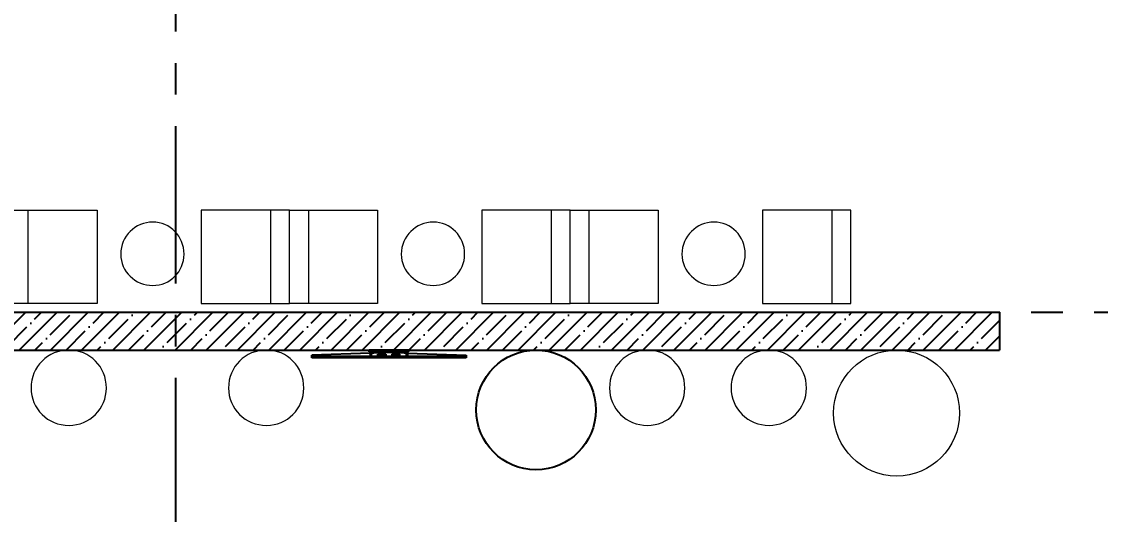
# Model space of a CAD drawing. Header units: millimetres. Extents: x -9318 to 9016603, y 0 to 838141.
# Drawn here: x 96753 to 105318, y 169968 to 173881 of the extents above; entities that cross this region are included whole.
import ezdxf
from ezdxf import colors
from ezdxf.entities.mleader import LeaderData, LeaderLine
from ezdxf.math import Vec2, Vec3

# ---------------------------------------------------------------- set-up
doc = ezdxf.new("R2010")
doc.units = ezdxf.units.MM
doc.linetypes.add('CENTER', pattern=[2, 1.25, -0.25, 0.25, -0.25])
doc.layers.add('ТХ_мебель передв', color=250, linetype='Continuous', lineweight=13)
doc.layers.add('ТХ_ОСНОВНОЙ', color=103, linetype='Continuous', lineweight=25)
doc.styles.add('ISOCPEUR', font='isocpeur.ttf', dxfattribs={"width": 0.7})

# ---------------------------------------------------------------- blocks, each defined once
blk = doc.blocks.new('_DotSmall')
at = {"color": 8, "linetype": 'ByBlock', "const_width": 0.5}
blk.add_lwpolyline([(-0.0625, 0, 1), (0.0625, 0, 1)], format="xyb", close=True, dxfattribs=at)
blk = doc.blocks.new('шк. информатор')
at = {"layer": 'ТХ_ОСНОВНОЙ', "color": 8}
for p, q in [((13544.5, 20288.8), (13561.3, 20753.3)), ((13561.3, 20753.3), (13581.4, 20753.2)), ((13571.4, 20753.3), (13571.4, 19527.5)), ((13581.4, 20753.2), (13581.4, 19527.5)), ((13524.2, 20296.5), (13519.7, 20296.5)), ((13519.7, 20296.5), (13519.7, 19984.4)), ((13524.2, 20284.3), (13524.2, 20296.5)), ((13532.5, 20296.5), (13528, 20296.5)), ((13528, 20284.3), (13528, 20296.5)), ((13532.5, 19984.4), (13532.5, 20296.5)), ((13532.5, 20288.8), (13556.5, 20288.8)), ((13556.5, 20278.8), (13532.5, 20278.8)), ((13551.2, 20227.4), (13551.2, 20164.8)), ((13563.7, 20227.4), (13551.2, 20227.4)), ((13553.7, 20227.4), (13553.7, 20164.8)), ((13556.2, 20227.4), (13556.2, 20164.8)), ((13558.7, 20227.4), (13558.7, 20164.8)), ((13561.2, 20227.4), (13561.2, 20164.8)), ((13563.7, 20227.4), (13563.7, 20164.8)), ((13551.2, 20164.8), (13563.7, 20164.8)), ((13551.2, 20053.5), (13551.2, 20116.1)), ((13551.2, 20116.1), (13563.7, 20116.1)), ((13563.7, 20053.5), (13551.2, 20053.5)), ((13553.7, 20053.5), (13553.7, 20116.1)), ((13556.2, 20053.5), (13556.2, 20116.1)), ((13558.7, 20053.5), (13558.7, 20116.1)), ((13561.2, 20053.5), (13561.2, 20116.1)), ((13563.7, 20053.5), (13563.7, 20116.1)), ((13519.7, 19984.4), (13524.2, 19984.4)), ((13524.2, 19984.4), (13519.7, 19984.4)), ((13528, 19996.6), (13528, 19984.4)), ((13528, 19984.4), (13532.5, 19984.4)), ((13532.5, 19984.4), (13528, 19984.4)), ((13556.5, 20002.1), (13532.5, 20002.1)), ((13532.5, 19992.1), (13556.5, 19992.1)), ((13532.5, 19992.1), (13556.5, 19992.1)), ((13544.5, 19992.1), (13561.3, 19527.5)), ((13581.4, 19527.5), (13561.3, 19527.5))]:
    blk.add_line(p, q, dxfattribs=at)
for points in [[(13528.3, 19986.7), (13519.9, 20294.1)], [(13532.3, 19986.7), (13523.9, 20294.1)], [(13528.3, 20294.2), (13526.1, 20214.1)], [(13532.3, 20294.2), (13528.8, 20115.9)], [(13524.1, 20140.4), (13519.9, 19986.8)], [(13526.1, 20066.8), (13523.9, 19986.8)], [(13524.2, 19984.4), (13524.2, 19996.6)]]:
    blk.add_lwpolyline(points, dxfattribs=at)
for points in [[(13556.5, 20288.8, -1.032034), (13556.5, 20278.8)], [(13556.5, 19992.1, 1.032034), (13556.5, 20002.1)]]:
    blk.add_lwpolyline(points, format="xyb", dxfattribs=at)
for centre, radius in [((13521.9, 20294.2), 2), ((13530.3, 20294.2), 2), ((13556.7, 20283.8), 5), ((13526.2, 20140.4), 2.62), ((13526.2, 20140.4), 2), ((13521.9, 19986.7), 2), ((13521.9, 19986.7), 2), ((13530.3, 19986.7), 2), ((13530.3, 19986.7), 2), ((13556.7, 19997.1), 5)]:
    blk.add_circle(centre, radius, dxfattribs=at)
at = {"layer": 'ТХ_ОСНОВНОЙ', "color": 8, "extrusion": (0, 0, -1)}
for major_axis, start_param, end_param in [((-1285.4, 1285.4), -0.785398, -0.709205), ((-1285.4, -1285.4), 0.709205, 0.785398)]:
    blk.add_ellipse((15354.9, 20140.4), major_axis=major_axis, ratio=1, start_param=start_param, end_param=end_param, dxfattribs=at)
blk = doc.blocks.new('У014')
at = {"layer": 'ТХ_мебель передв', "color": 8}
blk.add_circle((-169652.2, 43208.2, -0.6), 500, dxfattribs=at)
blk = doc.blocks.new('У012')
at = {"layer": 'ТХ_мебель передв', "color": 8}
blk.add_open_spline([(-181454, 44963.5, -0.6), (-181454, 44799.5, -0.6), (-181586.3, 44667.2, -0.6), (-181750.4, 44667.2, -0.6), (-181919.7, 44667.2, -0.6), (-182052, 44799.5, -0.6), (-182052, 44963.5, -0.6), (-182052, 45132.9, -0.6), (-181919.7, 45265.2, -0.6), (-181750.4, 45265.2, -0.6), (-181586.3, 45265.2, -0.6), (-181454, 45132.9, -0.6), (-181454, 44963.5, -0.6)], degree=3, knots=[0, 0, 0, 0, 1, 1, 1, 2, 2, 2, 3, 3, 3, 4, 4, 4, 4], dxfattribs=at)
blk = doc.blocks.new('Стол низкий')
at = {"layer": 'ТХ_мебель передв', "color": 8}
blk.add_open_spline([(184399.6, -228430.1, 0), (184399.6, -228567.7, 0), (184288.4, -228678.8, 0), (184150.8, -228678.8, 0), (184013.3, -228678.8, 0), (183896.8, -228567.7, 0), (183896.8, -228430.1, 0), (183896.8, -228287.3, 0), (184013.3, -228176.1, 0), (184150.8, -228176.1, 0), (184288.4, -228176.1, 0), (184399.6, -228287.3, 0), (184399.6, -228430.1, 0)], degree=3, knots=[0, 0, 0, 0, 1, 1, 1, 2, 2, 2, 3, 3, 3, 4, 4, 4, 4], dxfattribs=at)
blk = doc.blocks.new('У017')
at = {"layer": 'ТХ_мебель передв', "color": 8}
blk.add_lwpolyline([(252941.7, -218301.8), (253681.7, -218301.8), (253681.7, -219001.8), (252941.7, -219001.8)], close=True, dxfattribs=at)
blk.add_lwpolyline([(252941.7, -219001.8), (252941.7, -218851.8), (253681.7, -218851.8), (253681.7, -219001.8)], dxfattribs=at)

msp = doc.modelspace()

# ---------------------------------------------------------------- hatches: boundary and pattern name
at = {"ltscale": 100}
h = msp.add_hatch(dxfattribs=at)
h.set_pattern_fill('ANSI35', color=256, scale=700)
h.set_pattern_definition([(45, (-880780.71, 269832.85), (-123.743687, 123.743687), []), (45, (-880656.97, 269832.85), (-123.743687, 123.743687), [218.75, -43.75, 0, -43.75])])
h.paths.add_polyline_path([(104517.1, 171572.96), (91407.1, 171572.96), (91407.1, 171272.96), (104517.1, 171272.96)])

# ---------------------------------------------------------------- linework, layer by layer
at = {"linetype": 'CENTER', "ltscale": 1000}
for p, q in [((97977.1, 149801.69), (97977.1, 184109.16)), ((51268.34, 171572.96), (134865.51, 171572.96))]:
    msp.add_line(p, q, dxfattribs=at)
at = {"ltscale": 100}
for p, q in [((91407.1, 171572.96), (104517.1, 171572.96)), ((104517.1, 171572.96), (104517.1, 171272.96)), ((91407.1, 171272.96), (104517.1, 171272.96))]:
    msp.add_line(p, q, dxfattribs=at)
at = {"ltscale": 0.1}
msp.add_circle((100836.78, 170797.96), 475, dxfattribs=at)

# ---------------------------------------------------------------- block references
for name, p, rotation in [('У017', (315653.82, 425324.69), 270), ('У017', (317881.57, 425324.69), 270), ('У017', (320109.32, 425324.69), 270), ('шк. информатор', (79528.73, 184792.63), 269.9999999999999)]:
    msp.add_blockref(name, p, dxfattribs=dict(rotation=rotation))
at = {"xscale": -1, "rotation": 90}
for p in [(-120122.06, 425324.69), (-117894.31, 425324.69), (-115666.56, 425324.69)]:
    msp.add_blockref('У017', p, dxfattribs=at)
for name, p in [('Стол низкий', (-86356.92, 400464.6, 0)), ('Стол низкий', (-84129.17, 400464.6, 0)), ('Стол низкий', (-81901.42, 400464.6, 0)), ('У012', (278879.89, 126007.8, 0.56)), ('У012', (280447.72, 126007.8, 0.56)), ('У012', (283472.48, 126007.8, 0.56)), ('У012', (284437.96, 126007.8, 0.56)), ('У014', (273352.16, 127564.8, 0.56))]:
    msp.add_blockref(name, p)

# ---------------------------------------------------------------- leaders
ml = msp.add_multileader_mtext('Standard')
ml.set_content('+13,700', color=8, style='ISOCPEUR')
ml.set_leader_properties(color=8, linetype='Continuous', lineweight=-1)
ml.set_arrow_properties(name='DOTSMALL')
ml.build(insert=Vec2(0, 0))
ml.multileader.update_dxf_attribs({"has_text_frame": 1, "text_left_attachment_type": 4, "text_right_attachment_type": 4, "dogleg_length": 100, "arrow_head_size": 180})
ctx = ml.context
ctx.base_point, ctx.char_height, ctx.arrow_head_size, ctx.landing_gap_size, ctx.plane_origin = Vec3(118053.07, 658154.33), 250, 180, 50, Vec3(117803.7, 657493.51)
ctx.left_attachment, ctx.right_attachment = 4, 4
notes = []
notes.append((ctx, [(0, (0, 0, 0), (0, 0), (1, 0), 1, [])]))
ctx.mtext.insert, ctx.mtext.width, ctx.mtext.line_spacing_style, ctx.mtext.flow_direction = Vec3(118103.07, 658487.66), 852.697, 2, 5
ml = msp.add_multileader_mtext('Standard')
ml.set_content('+15,850', color=8, style='ISOCPEUR')
ml.set_leader_properties(color=8, linetype='Continuous', lineweight=-1)
ml.set_arrow_properties(name='DOTSMALL')
ml.build(insert=Vec2(0, 0))
ml.multileader.update_dxf_attribs({"has_text_frame": 1, "text_left_attachment_type": 4, "text_right_attachment_type": 4, "dogleg_length": 100, "arrow_head_size": 180})
ctx = ml.context
ctx.base_point, ctx.char_height, ctx.arrow_head_size, ctx.landing_gap_size, ctx.plane_origin = Vec3(116043.29, 652621.27), 250, 180, 50, Vec3(116522.41, 649668.82)
ctx.left_attachment, ctx.right_attachment = 4, 4
notes.append((ctx, [(0, (0, 0, 0), (0, 0), (1, 0), 1, [])]))
ctx.mtext.insert, ctx.mtext.width, ctx.mtext.line_spacing_style, ctx.mtext.flow_direction = Vec3(116093.29, 652954.61), 852.697, 2, 5
ml = msp.add_multileader_mtext('Standard')
ml.set_content('+9,800', color=8, style='ISOCPEUR')
ml.set_leader_properties(color=8, linetype='Continuous', lineweight=-1)
ml.set_arrow_properties(name='DOTSMALL')
ml.build(insert=Vec2(0, 0))
ml.multileader.update_dxf_attribs({"has_text_frame": 1, "text_left_attachment_type": 4, "text_right_attachment_type": 4, "dogleg_length": 100, "arrow_head_size": 180})
ctx = ml.context
ctx.base_point, ctx.char_height, ctx.arrow_head_size, ctx.landing_gap_size, ctx.plane_origin = Vec3(118053.07, 538154.33), 250, 180, 50, Vec3(117803.7, 537493.51)
ctx.left_attachment, ctx.right_attachment = 4, 4
notes.append((ctx, [(0, (0, 0, 0), (0, 0), (1, 0), 1, [])]))
ctx.mtext.insert, ctx.mtext.width, ctx.mtext.line_spacing_style, ctx.mtext.flow_direction = Vec3(118103.07, 538487.66), 852.697, 2, 5
ml = msp.add_multileader_mtext('Standard')
ml.set_content('+11,750', color=8, style='ISOCPEUR')
ml.set_leader_properties(color=8, linetype='Continuous', lineweight=-1)
ml.set_arrow_properties(name='DOTSMALL')
ml.build(insert=Vec2(0, 0))
ml.multileader.update_dxf_attribs({"has_text_frame": 1, "text_left_attachment_type": 4, "text_right_attachment_type": 4, "dogleg_length": 100, "arrow_head_size": 180})
ctx = ml.context
ctx.base_point, ctx.char_height, ctx.arrow_head_size, ctx.landing_gap_size, ctx.plane_origin = Vec3(116043.29, 532621.27), 250, 180, 50, Vec3(116522.41, 529668.82)
ctx.left_attachment, ctx.right_attachment = 4, 4
notes.append((ctx, [(0, (0, 0, 0), (0, 0), (1, 0), 1, [])]))
ctx.mtext.insert, ctx.mtext.width, ctx.mtext.line_spacing_style, ctx.mtext.flow_direction = Vec3(116093.29, 532954.61), 852.697, 2, 5
for ctx, leaders in notes:
    for number, flags, end, landing, length, lines in leaders:
        leader = LeaderData()
        leader.index, (leader.has_last_leader_line, leader.has_dogleg_vector, leader.attachment_direction) = number, flags
        leader.last_leader_point, leader.dogleg_vector, leader.dogleg_length = Vec3(end), Vec3(landing), length
        for number, points, colour, breaks in lines:
            line = LeaderLine()
            line.index, line.vertices, line.color, line.breaks = number, Vec3.list(points), colors.encode_raw_color(colour), breaks
            leader.lines.append(line)
        ctx.leaders.append(leader)

doc.saveas('drawing.dxf')
